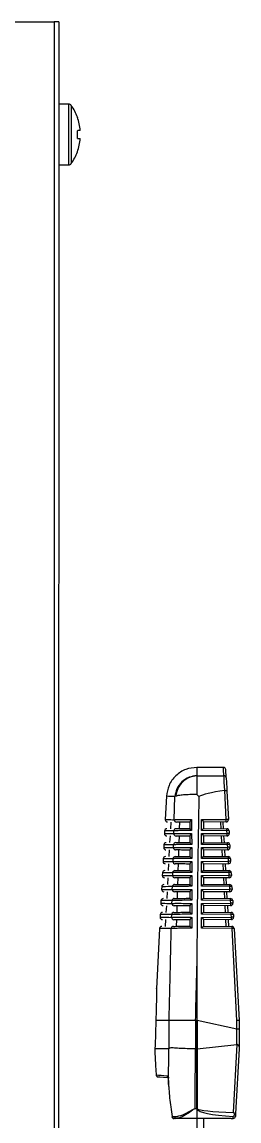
# Model space of a CAD drawing. Extents: x 12.3 to 108.7, y 1.1 to 80.4.
# Drawn here: x 20.497 to 21.462, y 36.203 to 41.087 of the extents above; entities that cross this region are included whole.
import ezdxf

# ---------------------------------------------------------------- set-up
doc = ezdxf.new("R2010")
doc.units = 0
doc.header["$MEASUREMENT"] = 0
doc.layers.add('OBJECT', color=7, linetype='CONTINUOUS')

msp = doc.modelspace()

# ---------------------------------------------------------------- linework, layer by layer
at = {"layer": 'OBJECT'}
for p, q in [((20.2128, 41.0866), (20.6403, 41.0865)), ((20.6403, 41.0865), (20.6391, 34.3115)), ((20.6608, 41.0865), (20.6596, 34.3115)), ((20.7041, 40.7215), (20.6607, 40.7215)), ((20.6607, 40.4515), (20.704, 40.4515)), ((21.3933, 37.7743), (21.2743, 37.7743)), ((21.4052, 37.7279), (21.4033, 37.7648)), ((21.2747, 37.7377), (21.2747, 37.7372)), ((21.2747, 37.7372), (21.3952, 37.7372)), ((21.2747, 37.6535), (21.2837, 37.6444)), ((21.3987, 37.6717), (21.3984, 37.6717)), ((21.4055, 37.543), (21.3987, 37.6717)), ((21.4083, 37.6693), (21.415, 37.5423)), ((21.1394, 37.6463), (21.134, 37.5423)), ((21.174, 37.542), (21.1769, 37.6449)), ((21.1802, 37.6463), (21.1769, 37.6449)), ((21.1584, 37.5317), (21.1568, 37.5019)), ((21.1981, 37.5023), (21.199, 37.5313)), ((21.2447, 37.5024), (21.2447, 37.5321)), ((21.2952, 37.5421), (21.4055, 37.543)), ((21.2952, 37.494), (21.2952, 37.5421)), ((21.4051, 37.5318), (21.3047, 37.5309)), ((21.3047, 37.5311), (21.3047, 37.5027)), ((21.3827, 37.502), (21.3811, 37.5316)), ((21.3905, 37.5317), (21.3921, 37.5019)), ((21.1313, 37.4923), (21.1307, 37.4804)), ((21.1552, 37.4697), (21.1536, 37.4399)), ((21.1722, 37.48), (21.1726, 37.4927)), ((21.1961, 37.4403), (21.197, 37.4693)), ((21.2447, 37.4404), (21.2447, 37.4701)), ((21.4082, 37.493), (21.2952, 37.494)), ((21.2952, 37.4801), (21.4088, 37.481)), ((21.2952, 37.432), (21.2952, 37.4801)), ((21.3046, 37.5027), (21.4077, 37.5018)), ((21.4084, 37.4698), (21.3047, 37.4689)), ((21.3047, 37.4691), (21.3047, 37.4407)), ((21.3859, 37.44), (21.3844, 37.4696)), ((21.3938, 37.4697), (21.3954, 37.4399)), ((21.4088, 37.481), (21.4082, 37.493)), ((21.4176, 37.4923), (21.4183, 37.4804)), ((21.1281, 37.4303), (21.1275, 37.4184)), ((21.1705, 37.418), (21.1708, 37.4306)), ((21.2447, 37.3785), (21.2447, 37.408)), ((21.4115, 37.431), (21.2952, 37.432)), ((21.2952, 37.4181), (21.4121, 37.4191)), ((21.2952, 37.37), (21.2952, 37.4181)), ((21.3046, 37.4407), (21.411, 37.4397)), ((21.4121, 37.4191), (21.4115, 37.431)), ((21.4209, 37.4303), (21.4215, 37.4184)), ((21.1248, 37.3683), (21.1242, 37.3565)), ((21.1519, 37.4079), (21.1503, 37.3777)), ((21.1688, 37.356), (21.1691, 37.3686)), ((21.1941, 37.3782), (21.195, 37.4074)), ((21.4147, 37.3689), (21.2952, 37.37)), ((21.3046, 37.3787), (21.4143, 37.3777)), ((21.4116, 37.4079), (21.3047, 37.4069)), ((21.3047, 37.4071), (21.3047, 37.3787)), ((21.3892, 37.3779), (21.3877, 37.4077)), ((21.3971, 37.4077), (21.3987, 37.3779)), ((21.4154, 37.3571), (21.4147, 37.3689)), ((21.4242, 37.3682), (21.4248, 37.3564)), ((21.1487, 37.3459), (21.1471, 37.3156)), ((21.1922, 37.3162), (21.1931, 37.3454)), ((21.2447, 37.3165), (21.2447, 37.3459)), ((21.2952, 37.3561), (21.4154, 37.3571)), ((21.2952, 37.308), (21.2952, 37.3561)), ((21.3046, 37.3167), (21.4176, 37.3157)), ((21.4149, 37.3459), (21.3047, 37.3449)), ((21.3047, 37.3451), (21.3047, 37.3167)), ((21.3925, 37.3159), (21.3909, 37.3457)), ((21.4003, 37.3458), (21.4019, 37.3158)), ((21.1216, 37.3063), (21.121, 37.2945)), ((21.1454, 37.284), (21.1438, 37.2536)), ((21.1671, 37.294), (21.1675, 37.3066)), ((21.1902, 37.2542), (21.1911, 37.2834)), ((21.2447, 37.2545), (21.2447, 37.2839)), ((21.418, 37.3069), (21.2952, 37.308)), ((21.2952, 37.2941), (21.4186, 37.2951)), ((21.2952, 37.246), (21.2952, 37.2941)), ((21.4182, 37.2839), (21.3047, 37.2829)), ((21.3047, 37.2831), (21.3047, 37.2547)), ((21.3958, 37.2539), (21.3942, 37.2837)), ((21.4036, 37.2838), (21.4052, 37.2538)), ((21.4186, 37.2951), (21.418, 37.3069)), ((21.4275, 37.3062), (21.4281, 37.2944)), ((21.1183, 37.2443), (21.1177, 37.2326)), ((21.1422, 37.222), (21.1406, 37.1916)), ((21.1655, 37.2321), (21.1658, 37.2446)), ((21.1883, 37.1922), (21.1892, 37.2214)), ((21.2447, 37.1925), (21.2447, 37.2218)), ((21.4213, 37.2449), (21.2952, 37.246)), ((21.2952, 37.2321), (21.4219, 37.2332)), ((21.2952, 37.184), (21.2952, 37.2321)), ((21.3046, 37.2547), (21.4208, 37.2537)), ((21.4215, 37.2219), (21.3047, 37.2209)), ((21.3047, 37.2211), (21.3047, 37.1927)), ((21.399, 37.1919), (21.3975, 37.2217)), ((21.4069, 37.2218), (21.4085, 37.1918)), ((21.4219, 37.2332), (21.4213, 37.2449)), ((21.4307, 37.2442), (21.4314, 37.2325)), ((21.1151, 37.1823), (21.1145, 37.1706)), ((21.1639, 37.1701), (21.1642, 37.1826)), ((21.4246, 37.1829), (21.2952, 37.184)), ((21.2952, 37.1701), (21.4252, 37.1712)), ((21.2952, 37.122), (21.2952, 37.1701)), ((21.3046, 37.1927), (21.4241, 37.1916)), ((21.4252, 37.1712), (21.4246, 37.1829)), ((21.434, 37.1822), (21.4346, 37.1705)), ((21.1118, 37.1203), (21.1112, 37.1086)), ((21.1389, 37.1598), (21.1373, 37.1297)), ((21.1623, 37.1081), (21.1626, 37.1206)), ((21.1864, 37.1302), (21.1873, 37.1594)), ((21.2447, 37.1306), (21.2447, 37.1597)), ((21.4278, 37.1208), (21.2952, 37.122)), ((21.3046, 37.1307), (21.4274, 37.1296)), ((21.4247, 37.16), (21.3047, 37.1589)), ((21.3047, 37.1591), (21.3047, 37.1307)), ((21.4023, 37.1298), (21.4007, 37.1598)), ((21.4102, 37.1598), (21.4118, 37.1297)), ((21.4284, 37.1092), (21.4278, 37.1208)), ((21.4373, 37.1201), (21.4379, 37.1085)), ((21.1357, 37.0979), (21.1341, 37.0677)), ((21.1845, 37.0682), (21.1854, 37.0974)), ((21.2447, 37.0686), (21.2447, 37.0977)), ((21.2952, 37.1081), (21.4284, 37.1092)), ((21.2952, 37.06), (21.2952, 37.1081)), ((21.3046, 37.0687), (21.4307, 37.0676)), ((21.428, 37.098), (21.3047, 37.0969)), ((21.3047, 37.0971), (21.3047, 37.0687)), ((21.4056, 37.0678), (21.404, 37.0978)), ((21.4134, 37.0979), (21.415, 37.0677)), ((21.1086, 37.0583), (21.0946, 36.7907)), ((21.4311, 37.0588), (21.2952, 37.06)), ((21.4527, 36.6503), (21.4311, 37.0588)), ((21.4406, 37.0581), (21.4622, 36.6493)), ((21.2747, 36.9379), (21.2747, 36.6494)), ((21.1513, 36.6493), (21.0917, 36.6493)), ((21.1513, 36.5248), (21.1513, 36.6493)), ((21.1513, 36.6493), (21.1513, 36.6493)), ((21.2679, 36.6493), (21.2679, 36.5243)), ((21.2731, 36.6493), (21.2679, 36.6493)), ((21.2731, 36.5243), (21.2731, 36.6493)), ((21.2762, 36.649), (21.2762, 36.5245)), ((21.4524, 36.6108), (21.2762, 36.649)), ((21.4527, 36.6107), (21.4527, 36.6503)), ((21.4622, 36.6493), (21.4622, 36.6493)), ((21.4622, 36.6493), (21.4622, 36.6101)), ((21.4524, 36.5431), (21.4524, 36.6108)), ((21.4622, 36.6101), (21.4622, 36.5326)), ((21.2762, 36.5245), (21.4524, 36.5431)), ((21.4374, 36.2407), (21.4538, 36.5429)), ((21.4622, 36.5326), (21.4622, 36.5243)), ((21.0881, 36.5065), (21.0881, 36.5065)), ((21.1506, 36.5243), (21.0883, 36.5243)), ((21.1488, 36.3651), (21.1506, 36.5243)), ((21.1506, 36.5243), (21.1513, 36.5248)), ((21.2679, 36.5243), (21.2731, 36.5243)), ((21.2739, 36.5243), (21.2754, 36.5244)), ((21.2739, 36.2588), (21.2739, 36.5243)), ((21.2754, 36.5244), (21.2754, 36.2588)), ((21.4622, 36.5243), (21.4465, 36.236)), ((21.0935, 36.4079), (21.0935, 36.408)), ((21.1476, 36.3832), (21.1485, 36.3651)), ((21.1476, 36.3832), (21.1476, 36.3832)), ((21.1478, 36.3832), (21.1476, 36.3832)), ((21.1478, 36.3832), (21.1488, 36.3651)), ((21.1488, 36.3651), (21.1485, 36.3651)), ((21.2654, 36.2588), (21.2739, 36.2588)), ((21.2747, 36.2557), (21.2747, 36.2143)), ((21.4465, 36.236), (21.4459, 36.2238)), ((21.1649, 36.2229), (21.1755, 36.2226)), ((21.1829, 36.2143), (21.1733, 36.2143)), ((21.2747, 36.2143), (21.1829, 36.2143)), ((21.4269, 36.2143), (21.2747, 36.2143)), ((21.2747, 36.2143), (21.2747, 35.4283)), ((21.3047, 36.2143), (21.3047, 35.4283)), ((21.4269, 36.2143), (21.4359, 36.2144)), ((21.4359, 36.2144), (21.4362, 36.2227))]:
    msp.add_line(p, q, dxfattribs=at)
at = {"layer": 'OBJECT', "flags": 128}
for points in [[(20.6608, 41.0865), (20.6604, 41.0865), (20.6594, 41.0865), (20.6578, 41.0865), (20.6554, 41.0865), (20.6525, 41.0865), (20.649, 41.0865), (20.6449, 41.0865), (20.6403, 41.0865)], [(20.7041, 40.7215), (20.7041, 40.7174), (20.7041, 40.6995), (20.7041, 40.6694), (20.7041, 40.6303), (20.7041, 40.5865)], [(20.7163, 40.7152), (20.7163, 40.7113), (20.7163, 40.6943), (20.7163, 40.6656), (20.7163, 40.6283), (20.7163, 40.5865)], [(20.7041, 40.5865), (20.7041, 40.5427), (20.7041, 40.5036), (20.7041, 40.4735), (20.704, 40.4556), (20.704, 40.4515)], [(20.7163, 40.5865), (20.7163, 40.5447), (20.7162, 40.5074), (20.7162, 40.4787), (20.7162, 40.4617), (20.7162, 40.4577)], [(20.7562, 40.6048), (20.7554, 40.6048), (20.7544, 40.6047), (20.7532, 40.6046), (20.7517, 40.6044), (20.75, 40.6042), (20.748, 40.6041), (20.7458, 40.6038), (20.7434, 40.6036)], [(20.7434, 40.5694), (20.7458, 40.5691), (20.748, 40.5689), (20.75, 40.5687), (20.7517, 40.5686), (20.7532, 40.5684), (20.7544, 40.5683), (20.7554, 40.5682), (20.7561, 40.5681)], [(21.3952, 37.7372), (21.3938, 37.765), (21.3933, 37.7743)], [(21.3984, 37.6717), (21.3975, 37.6909), (21.3967, 37.7075), (21.396, 37.7211), (21.3955, 37.7311), (21.3952, 37.7372)], [(21.4052, 37.7279), (21.4055, 37.7225), (21.406, 37.7135), (21.4066, 37.7014), (21.4074, 37.6865), (21.4083, 37.6693)], [(21.0881, 36.5065), (21.0894, 36.4832), (21.0912, 36.4503), (21.0935, 36.408)], [(21.1513, 36.3942), (21.1256, 36.3965), (21.1094, 36.3979), (21.1026, 36.3985)]]:
    msp.add_lwpolyline(points, dxfattribs=at)
at = {"layer": 'OBJECT'}
for centre, radius, start, end in [((20.7041, 40.7065), 0.015, 35.6584, 89.9902), ((20.5369, 40.5865), 0.2208, 20.3213, 35.6584), ((20.9157, 40.4533), 0.2712, 129.3035, 129.4522), ((20.5353, 40.5865), 0.2216, 4.7347, 20.1118), ((20.4742, 40.5865), 0.2698, 356.351, 3.6293), ((20.5353, 40.5865), 0.2216, 339.8684, 355.246), ((20.5369, 40.5865), 0.2208, 324.322, 339.659), ((21.0236, 40.851), 0.4412, 230.5689, 230.6603), ((20.7041, 40.4665), 0.015, 269.9902, 324.322), ((21.3933, 37.7643), 0.01, 3.0226, 85.0653), ((21.3953, 37.7273), 0.00991, 3.4674, 90.5586), ((21.1439, 37.5418), 0.01, 176.9496, 269.5), ((21.1839, 37.5414), 0.00992, 176.5026, 268.9408), ((21.3511, 37.5395), 0.0545, 351.8661, 3.681), ((21.405, 37.5418), 0.01, 270.5, 3.0226), ((21.4088, 37.5229), 0.0204, 72.3829, 99.2807), ((21.1407, 37.4798), 0.01, 176.5294, 269.5), ((21.1413, 37.4918), 0.01, 90.5, 176.6441), ((21.1821, 37.4794), 0.00992, 176.485, 268.9201), ((21.1824, 37.4922), 0.00989, 90.9999, 177.5881), ((21.3673, 37.4954), 0.041, 356.6855, 8.9998), ((21.4077, 37.4918), 0.01, 3.0226, 89.5), ((21.4115, 37.4729), 0.0204, 72.383, 99.2806), ((21.3544, 37.4775), 0.0545, 351.8667, 3.6801), ((21.4083, 37.4798), 0.01, 270.5, 3.0226), ((21.4121, 37.4609), 0.0204, 72.3829, 99.2807), ((21.1374, 37.4179), 0.01, 176.0214, 269.5), ((21.1381, 37.4297), 0.01, 90.5, 176.1269), ((21.1804, 37.4174), 0.00991, 176.4681, 268.8964), ((21.1807, 37.4302), 0.00989, 91.0218, 177.607), ((21.3705, 37.4333), 0.041, 356.6857, 8.9996), ((21.4109, 37.4297), 0.01, 3.0226, 89.5), ((21.4147, 37.4108), 0.0204, 72.3858, 99.2743), ((21.3577, 37.4156), 0.0545, 351.8661, 3.6808), ((21.4116, 37.4179), 0.01, 270.5, 3.0226), ((21.4154, 37.3989), 0.0204, 72.3857, 99.2744), ((21.1348, 37.3677), 0.01, 90.5, 175.6107), ((21.179, 37.3682), 0.00989, 91.0405, 177.6279), ((21.3738, 37.3713), 0.041, 356.6851, 9.0002), ((21.4142, 37.3677), 0.01, 3.0226, 89.5), ((21.418, 37.3488), 0.0204, 72.3829, 99.2807), ((21.1316, 37.3057), 0.01, 90.5, 175.0953), ((21.1342, 37.3559), 0.01, 175.4975, 269.5), ((21.1773, 37.3062), 0.00988, 91.0594, 177.6492), ((21.1787, 37.3554), 0.00991, 176.4488, 268.8777), ((21.3609, 37.3536), 0.0545, 351.8662, 3.6807), ((21.4148, 37.3559), 0.01, 270.5, 3.0226), ((21.4186, 37.337), 0.0204, 72.383, 99.2806), ((21.3771, 37.3093), 0.041, 356.6857, 8.9996), ((21.4175, 37.3057), 0.01, 3.0226, 89.5), ((21.131, 37.2939), 0.01, 174.9828, 269.5), ((21.177, 37.2934), 0.00991, 176.4304, 268.856), ((21.4213, 37.2868), 0.0204, 72.3858, 99.2743), ((21.3642, 37.2916), 0.0545, 351.8668, 3.6803), ((21.4181, 37.2939), 0.01, 270.5, 3.0226), ((21.4219, 37.275), 0.0204, 72.383, 99.2806), ((21.1277, 37.2319), 0.01, 174.469, 269.5), ((21.1283, 37.2437), 0.01, 90.5, 174.5807), ((21.1754, 37.2314), 0.00991, 176.4117, 268.8339), ((21.1757, 37.2442), 0.00988, 91.0751, 177.6743), ((21.3804, 37.2472), 0.041, 356.6857, 8.9996), ((21.4208, 37.2437), 0.01, 3.0226, 89.5), ((21.4246, 37.2247), 0.0204, 72.383, 99.2806), ((21.3675, 37.2297), 0.0545, 351.8669, 3.6802), ((21.4214, 37.2319), 0.01, 270.5, 3.0226), ((21.4252, 37.213), 0.0204, 72.383, 99.2806), ((21.1245, 37.17), 0.01, 173.9559, 269.5), ((21.1251, 37.1816), 0.01, 90.5, 174.0669), ((21.1737, 37.1694), 0.0099, 176.3927, 268.8115), ((21.174, 37.1822), 0.00988, 91.0982, 177.6925), ((21.3836, 37.1852), 0.041, 356.6853, 9), ((21.424, 37.1816), 0.01, 3.0226, 89.5), ((21.4278, 37.1627), 0.0204, 72.3857, 99.2744), ((21.3708, 37.1677), 0.0545, 351.8663, 3.6808), ((21.4246, 37.17), 0.01, 270.5, 3.0226), ((21.4285, 37.1511), 0.0204, 72.3858, 99.2743), ((21.1218, 37.1196), 0.01, 90.5, 173.5539), ((21.1724, 37.1202), 0.00987, 91.1163, 177.7164), ((21.3869, 37.1232), 0.041, 356.6855, 8.9998), ((21.4273, 37.1196), 0.01, 3.0226, 89.5), ((21.4311, 37.1007), 0.0204, 72.383, 99.2806), ((21.1186, 37.0576), 0.01, 90.5, 173.0416), ((21.1212, 37.108), 0.01, 173.4921, 269.5), ((21.1709, 37.0582), 0.00987, 91.1364, 177.7388), ((21.1721, 37.1075), 0.0099, 176.372, 268.7903), ((21.374, 37.1057), 0.0545, 351.8664, 3.6807), ((21.4279, 37.108), 0.01, 270.5, 3.0226), ((21.4317, 37.0891), 0.0204, 72.383, 99.2806), ((21.3902, 37.0612), 0.041, 356.6856, 8.9999), ((21.4306, 37.0576), 0.01, 3.0226, 89.5), ((21.4344, 37.0387), 0.0204, 72.3858, 99.2743), ((21.1524, 36.4041), 0.01, 182.5469, 224.035), ((21.2739, 36.3738), 0.115, 269.9904, 270.7764), ((21.1862, 36.3488), 0.1284, 313.5362, 314.5154), ((21.1627, 36.234), 0.0113, 273.7277, 281.4213), ((21.1733, 36.2243), 0.01, 189.2546, 270), ((21.174, 36.2233), 0.00906, 182.8159, 265.6384), ((21.184, 36.2228), 0.00857, 181.3603, 262.7706), ((21.4359, 36.2244), 0.00999, 269.9507, 356.856), ((21.436, 36.215), 0.000666, 258.4284, 270.6544), ((21.4359, 36.2244), 0.01, 270.809, 356.8941)]:
    msp.add_arc(centre, radius, start, end, dxfattribs=at)
for centre, major_axis, ratio, start_param, end_param in [((23.5644, 37.6192), (2.2897, -0.0147), 0.052015, 2.811677, 3.052791), ((21.2947, 37.5408), (0.00996, -0.00988), 0.087934, 0.08695, 1.605386), ((21.2947, 37.4928), (0.00999, 0.00991), 0.035372, 0.03505, 1.483386), ((21.2947, 37.4788), (0.00996, -0.00988), 0.087934, 0.08695, 1.605386), ((21.2947, 37.4308), (0.00999, 0.00991), 0.035372, 0.03505, 1.483386), ((21.2947, 37.4168), (0.00996, -0.00988), 0.087934, 0.08695, 1.605386), ((21.2947, 37.3688), (0.00999, 0.00991), 0.035372, 0.03505, 1.483386), ((21.2947, 37.3548), (0.00996, -0.00988), 0.087934, 0.08695, 1.605386), ((21.2947, 37.3068), (0.00999, 0.00991), 0.035372, 0.03505, 1.483386), ((21.2947, 37.2928), (0.00996, -0.00988), 0.087934, 0.08695, 1.605386), ((21.2947, 37.2448), (0.00999, 0.00991), 0.035372, 0.03505, 1.483386), ((21.2947, 37.2308), (0.00996, -0.00988), 0.087934, 0.08695, 1.605386), ((21.2947, 37.1828), (0.00999, 0.00991), 0.035372, 0.03505, 1.483386), ((21.2947, 37.1688), (0.00996, -0.00988), 0.087934, 0.08695, 1.605386), ((21.2947, 37.1208), (0.00999, 0.00991), 0.035372, 0.03505, 1.483386), ((21.2947, 37.1068), (0.00996, -0.00988), 0.087934, 0.08695, 1.605386), ((21.2947, 37.0588), (0.00999, 0.00991), 0.035372, 0.03505, 1.483386), ((23.3372, 32.631), (0, 19.0675), 0.111038, 1.342949, 1.358461), ((21.2679, 37.6266), (0, 0.9773), 0.122785, 3.138252, 3.141593), ((21.2731, 37.6266), (0, 0.9773), 0.122785, 3.141593, 3.154684), ((21.2731, 37.6273), (-0.0064, 0.9787), 0.122438, 3.101128, 3.114217), ((21.4522, 36.649), (0.01, 0.00026), 0.120424, 0.003177, 1.515259), ((21.4522, 36.6923), (-0.0005, 0.0816), 0.122438, 3.114217, 3.140397), ((21.4522, 36.6101), (0.01, 0), 0.061163, 0, 1.518436), ((21.4522, 36.5057), (0.0006, 0.0374), 0.267094, 6.175075, 6.315676), ((23.3372, 36.1665), (0, 7.8848), 0.262774, 1.525405, 1.559096), ((21.2679, 36.0765), (0, 0.4478), 0.267949, 0, 0.004204), ((21.2731, 36.0765), (0, 0.4478), 0.267949, 6.276674, 6.283185), ((21.2731, 36.0761), (0.007, 0.4485), 0.267094, 0.032491, 0.039008), ((21.8434, 36.2743), (0.5695, 0.0157), 0.101686, 3.138791, 3.191455), ((21.8434, 36.2743), (0.5695, 0.0157), 0.101686, 3.191455, 3.913119), ((21.845, 36.2665), (0.5695, 0.0078), 0.050872, 3.140897, 3.193561), ((21.845, 36.2665), (0.5695, 0.0078), 0.050872, 3.193561, 3.914226)]:
    msp.add_ellipse(centre, major_axis=major_axis, ratio=ratio, start_param=start_param, end_param=end_param, dxfattribs=at)
for points, knots in [([(21.2747, 37.7743), (21.2581, 37.7725), (21.2238, 37.7689), (21.1792, 37.7394), (21.1475, 37.6964), (21.142, 37.6623), (21.1394, 37.6459)], [0, 0, 0, 0, 0.240773, 0.5, 0.759228, 1, 1, 1, 1]), ([(21.2747, 37.7743), (21.2747, 37.7728), (21.2747, 37.7697), (21.2747, 37.7484), (21.2747, 37.7377)], [0, 0, 0, 0, 0.5, 1, 1, 1, 1]), ([(21.2747, 37.7377), (21.2629, 37.7361), (21.2386, 37.7328), (21.2068, 37.7114), (21.1837, 37.6807), (21.1791, 37.6566), (21.1769, 37.6449)], [0, 0, 0, 0, 0.2411704, 0.5000004, 0.758832, 1, 1, 1, 1]), ([(21.2747, 37.7372), (21.2635, 37.7355), (21.2405, 37.7319), (21.2101, 37.7108), (21.1877, 37.681), (21.1827, 37.6576), (21.1802, 37.6463)], [0, 0, 0, 0, 0.241561, 0.4999979, 0.7584363, 1, 1, 1, 1]), ([(21.2747, 37.7372), (21.2747, 37.7344), (21.2747, 37.7287), (21.2747, 37.7095), (21.2747, 37.6844), (21.2747, 37.6638), (21.2747, 37.6535)], [0, 0, 0, 0, 0.249999, 0.5, 0.749997, 1, 1, 1, 1]), ([(21.2747, 37.6535), (21.264, 37.6535), (21.2426, 37.6535), (21.215, 37.652), (21.1926, 37.6497), (21.1844, 37.6474), (21.1802, 37.6463)], [0, 0, 0, 0, 0.25, 0.5, 0.75, 1, 1, 1, 1]), ([(21.3987, 37.6717), (21.3999, 37.6717), (21.4021, 37.6717), (21.405, 37.6714), (21.4071, 37.6707), (21.4081, 37.67), (21.4083, 37.6695), (21.4083, 37.6693), (21.4083, 37.6693)], [0, 0, 0, 0, 0.21928, 0.438506, 0.65924, 0.882985, 0.985825, 1, 1, 1, 1]), ([(21.1769, 37.6449), (21.166, 37.6452), (21.1442, 37.6458), (21.141, 37.6459), (21.1394, 37.6459)], [0, 0, 0, 0, 0.496376, 1, 1, 1, 1]), ([(21.2837, 37.6444), (21.2836, 37.6387), (21.2831, 37.6103), (21.2809, 37.4909), (21.2769, 37.2611), (21.2755, 37.054), (21.2747, 36.9379)], [0, 0, 0, 0, 0.024148, 0.120739, 0.507104, 1, 1, 1, 1]), ([(21.134, 37.5423), (21.134, 37.5423), (21.1289, 37.5424), (21.142, 37.5422), (21.1633, 37.5421), (21.174, 37.542)], [0, 0, 0, 0, 0.001446, 0.500723, 1, 1, 1, 1]), ([(21.174, 37.542), (21.1756, 37.542), (21.1804, 37.5422), (21.198, 37.5423), (21.223, 37.5422), (21.2419, 37.5421), (21.2491, 37.5421), (21.2513, 37.5421)], [0, 0, 0, 0, 0.161729, 0.488573, 0.814943, 0.942319, 1, 1, 1, 1]), ([(21.2447, 37.5309), (21.2341, 37.531), (21.2129, 37.5312), (21.1922, 37.5314), (21.1863, 37.5314), (21.1837, 37.5315)], [0, 0, 0, 0, 0.357964, 0.715857, 1, 1, 1, 1]), ([(21.2447, 37.5321), (21.2448, 37.5328), (21.245, 37.5341), (21.247, 37.5373), (21.2493, 37.54), (21.2509, 37.5417), (21.2513, 37.5421), (21.2513, 37.5421)], [0, 0, 0, 0, 0.23692, 0.528782, 0.900001, 0.991343, 1, 1, 1, 1]), ([(21.2513, 37.5421), (21.2513, 37.5355), (21.2514, 37.5195), (21.2514, 37.5034), (21.2514, 37.494)], [0, 0, 0, 0, 0.4123186, 1, 1, 1, 1]), ([(21.1726, 37.4927), (21.1713, 37.4926), (21.165, 37.4926), (21.1424, 37.4924), (21.1263, 37.4923), (21.1315, 37.4923), (21.1316, 37.4923)], [0, 0, 0, 0, 0.046867, 0.234364, 0.98622, 1, 1, 1, 1]), ([(21.1311, 37.4804), (21.1326, 37.4803), (21.1358, 37.4803), (21.1599, 37.4801), (21.1722, 37.48)], [0, 0, 0, 0, 0.491197, 1, 1, 1, 1]), ([(21.1722, 37.48), (21.1738, 37.48), (21.1787, 37.4802), (21.1965, 37.4803), (21.222, 37.4803), (21.2415, 37.4802), (21.2492, 37.4801), (21.2515, 37.4801)], [0, 0, 0, 0, 0.159551, 0.48199, 0.803962, 0.942061, 1, 1, 1, 1]), ([(21.2514, 37.494), (21.2492, 37.494), (21.2406, 37.4939), (21.2205, 37.4937), (21.1951, 37.4933), (21.1785, 37.4929), (21.174, 37.4927), (21.1726, 37.4927)], [0, 0, 0, 0, 0.057873, 0.218011, 0.538018, 0.858388, 1, 1, 1, 1]), ([(21.2447, 37.4689), (21.2339, 37.469), (21.2125, 37.4692), (21.191, 37.4694), (21.1848, 37.4694), (21.1819, 37.4695)], [0, 0, 0, 0, 0.352325, 0.704581, 1, 1, 1, 1]), ([(21.1823, 37.5021), (21.1859, 37.5022), (21.1931, 37.5022), (21.2163, 37.5024), (21.2359, 37.5026), (21.2447, 37.5027)], [0, 0, 0, 0, 0.356145, 0.712376, 1, 1, 1, 1]), ([(21.2514, 37.494), (21.2514, 37.494), (21.2511, 37.4944), (21.2494, 37.496), (21.2471, 37.4986), (21.245, 37.5012), (21.2448, 37.502), (21.2447, 37.5024)], [0, 0, 0, 0, 0.008286, 0.094548, 0.47839, 0.770547, 1, 1, 1, 1]), ([(21.2447, 37.4701), (21.2448, 37.4706), (21.245, 37.472), (21.2469, 37.475), (21.2493, 37.4778), (21.251, 37.4796), (21.2515, 37.4801), (21.2515, 37.4801)], [0, 0, 0, 0, 0.225641, 0.506978, 0.868217, 0.99145, 1, 1, 1, 1]), ([(21.2515, 37.4801), (21.2515, 37.4735), (21.2515, 37.4575), (21.2516, 37.4414), (21.2516, 37.432)], [0, 0, 0, 0, 0.412358, 1, 1, 1, 1]), ([(21.1708, 37.4306), (21.1695, 37.4306), (21.1631, 37.4306), (21.1401, 37.4304), (21.1233, 37.4302), (21.1285, 37.4303), (21.1288, 37.4303)], [0, 0, 0, 0, 0.045988, 0.229969, 0.967723, 1, 1, 1, 1]), ([(21.1282, 37.4184), (21.1296, 37.4184), (21.1324, 37.4183), (21.1574, 37.4181), (21.1705, 37.418)], [0, 0, 0, 0, 0.479306, 1, 1, 1, 1]), ([(21.1705, 37.418), (21.1721, 37.4181), (21.1771, 37.4182), (21.195, 37.4183), (21.2209, 37.4183), (21.241, 37.4182), (21.2493, 37.4181), (21.2516, 37.4181)], [0, 0, 0, 0, 0.157481, 0.475733, 0.793524, 0.941799, 1, 1, 1, 1]), ([(21.2516, 37.432), (21.2493, 37.432), (21.2406, 37.4319), (21.2203, 37.4317), (21.1946, 37.4313), (21.1772, 37.4309), (21.1724, 37.4307), (21.1708, 37.4306)], [0, 0, 0, 0, 0.0581359, 0.2161788, 0.5319487, 0.8480674, 1, 1, 1, 1]), ([(21.1805, 37.4401), (21.1842, 37.4401), (21.1915, 37.4402), (21.2151, 37.4404), (21.2354, 37.4406), (21.2447, 37.4407)], [0, 0, 0, 0, 0.350806, 0.701696, 1, 1, 1, 1]), ([(21.2516, 37.432), (21.2516, 37.432), (21.2511, 37.4325), (21.2494, 37.4342), (21.247, 37.4368), (21.245, 37.4393), (21.2448, 37.4401), (21.2447, 37.4404)], [0, 0, 0, 0, 0.008193, 0.1196968, 0.4937185, 0.7767247, 1, 1, 1, 1]), ([(21.2447, 37.408), (21.2448, 37.4086), (21.245, 37.4098), (21.2469, 37.4128), (21.2493, 37.4157), (21.2511, 37.4175), (21.2516, 37.4181), (21.2516, 37.4181)], [0, 0, 0, 0, 0.220754, 0.494538, 0.847829, 0.99155, 1, 1, 1, 1]), ([(21.2516, 37.4181), (21.2517, 37.4115), (21.2517, 37.3955), (21.2517, 37.3794), (21.2518, 37.37)], [0, 0, 0, 0, 0.412398, 1, 1, 1, 1]), ([(21.1691, 37.3686), (21.1678, 37.3686), (21.1613, 37.3686), (21.1377, 37.3684), (21.1202, 37.3682), (21.1255, 37.3682), (21.1259, 37.3682)], [0, 0, 0, 0, 0.045141, 0.225735, 0.949898, 1, 1, 1, 1]), ([(21.2518, 37.37), (21.2494, 37.37), (21.2406, 37.3699), (21.2202, 37.3697), (21.194, 37.3693), (21.176, 37.3689), (21.1709, 37.3687), (21.1691, 37.3686)], [0, 0, 0, 0, 0.058402, 0.214452, 0.526193, 0.838269, 1, 1, 1, 1]), ([(21.1788, 37.3781), (21.1825, 37.3781), (21.1899, 37.3782), (21.214, 37.3784), (21.2348, 37.3786), (21.2447, 37.3787)], [0, 0, 0, 0, 0.345761, 0.691605, 1, 1, 1, 1]), ([(21.2447, 37.4069), (21.2338, 37.407), (21.2122, 37.4072), (21.1898, 37.4074), (21.1833, 37.4075), (21.1802, 37.4075)], [0, 0, 0, 0, 0.347005, 0.693943, 1, 1, 1, 1]), ([(21.2518, 37.37), (21.2517, 37.37), (21.2512, 37.3706), (21.2494, 37.3724), (21.247, 37.375), (21.245, 37.3774), (21.2448, 37.3781), (21.2447, 37.3785)], [0, 0, 0, 0, 0.008116, 0.143846, 0.508241, 0.782555, 1, 1, 1, 1]), ([(21.1254, 37.3564), (21.1266, 37.3564), (21.1292, 37.3564), (21.1551, 37.3561), (21.1688, 37.356)], [0, 0, 0, 0, 0.473185, 1, 1, 1, 1]), ([(21.1688, 37.356), (21.1705, 37.3561), (21.1755, 37.3562), (21.1935, 37.3563), (21.2198, 37.3563), (21.2406, 37.3562), (21.2494, 37.3561), (21.2518, 37.3561)], [0, 0, 0, 0, 0.155511, 0.469778, 0.783591, 0.941534, 1, 1, 1, 1]), ([(21.1771, 37.3161), (21.1809, 37.3161), (21.1883, 37.3162), (21.2129, 37.3164), (21.2343, 37.3166), (21.2447, 37.3167)], [0, 0, 0, 0, 0.340986, 0.682054, 1, 1, 1, 1]), ([(21.2447, 37.3449), (21.2337, 37.345), (21.2119, 37.3452), (21.1886, 37.3454), (21.1818, 37.3455), (21.1785, 37.3455)], [0, 0, 0, 0, 0.341979, 0.683892, 1, 1, 1, 1]), ([(21.2447, 37.3459), (21.2448, 37.3465), (21.245, 37.3477), (21.2469, 37.3506), (21.2493, 37.3535), (21.2511, 37.3554), (21.2518, 37.3561), (21.2518, 37.3561)], [0, 0, 0, 0, 0.216114, 0.482656, 0.828141, 0.99166, 1, 1, 1, 1]), ([(21.2519, 37.308), (21.2519, 37.308), (21.2513, 37.3086), (21.2494, 37.3105), (21.2469, 37.3131), (21.245, 37.3155), (21.2448, 37.3162), (21.2447, 37.3165)], [0, 0, 0, 0, 0.008044, 0.167035, 0.522013, 0.788053, 1, 1, 1, 1]), ([(21.2518, 37.3561), (21.2518, 37.3495), (21.2519, 37.3335), (21.2519, 37.3174), (21.2519, 37.308)], [0, 0, 0, 0, 0.412432, 1, 1, 1, 1]), ([(21.1675, 37.3066), (21.1661, 37.3066), (21.1595, 37.3065), (21.1355, 37.3063), (21.1172, 37.3062), (21.1226, 37.3062), (21.123, 37.3062)], [0, 0, 0, 0, 0.044325, 0.221651, 0.93271, 1, 1, 1, 1]), ([(21.1225, 37.2944), (21.1236, 37.2944), (21.1259, 37.2944), (21.1527, 37.2942), (21.1671, 37.294)], [0, 0, 0, 0, 0.464658, 1, 1, 1, 1]), ([(21.1671, 37.294), (21.1688, 37.2941), (21.1739, 37.2942), (21.192, 37.2943), (21.2188, 37.2943), (21.2401, 37.2942), (21.2495, 37.2941), (21.252, 37.2941)], [0, 0, 0, 0, 0.1536345, 0.4641056, 0.7741284, 0.9412657, 1, 1, 1, 1]), ([(21.2519, 37.308), (21.2495, 37.308), (21.2407, 37.3079), (21.22, 37.3077), (21.1935, 37.3073), (21.1747, 37.3069), (21.1694, 37.3067), (21.1675, 37.3066)], [0, 0, 0, 0, 0.058671, 0.212823, 0.520728, 0.828954, 1, 1, 1, 1]), ([(21.2447, 37.2829), (21.2336, 37.283), (21.2116, 37.2832), (21.1875, 37.2834), (21.1803, 37.2835), (21.1768, 37.2835)], [0, 0, 0, 0, 0.337221, 0.67438, 1, 1, 1, 1]), ([(21.2447, 37.2839), (21.2448, 37.2844), (21.245, 37.2856), (21.2468, 37.2884), (21.2493, 37.2914), (21.2512, 37.2934), (21.2519, 37.2941), (21.252, 37.2941)], [0, 0, 0, 0, 0.211691, 0.471301, 0.809149, 0.991751, 1, 1, 1, 1]), ([(21.252, 37.2941), (21.252, 37.2875), (21.252, 37.2715), (21.2521, 37.2554), (21.2521, 37.246)], [0, 0, 0, 0, 0.412462, 1, 1, 1, 1]), ([(21.1658, 37.2446), (21.1645, 37.2446), (21.1577, 37.2445), (21.1332, 37.2443), (21.1142, 37.2441), (21.1196, 37.2442), (21.1202, 37.2442)], [0, 0, 0, 0, 0.043537, 0.217711, 0.916125, 1, 1, 1, 1]), ([(21.1196, 37.2325), (21.1205, 37.2324), (21.1225, 37.2324), (21.1504, 37.2322), (21.1655, 37.2321)], [0, 0, 0, 0, 0.456429, 1, 1, 1, 1]), ([(21.1655, 37.2321), (21.1672, 37.2321), (21.1724, 37.2322), (21.1905, 37.2324), (21.2178, 37.2323), (21.2397, 37.2322), (21.2496, 37.2321), (21.2521, 37.2321)], [0, 0, 0, 0, 0.151845, 0.458696, 0.765103, 0.940995, 1, 1, 1, 1]), ([(21.2521, 37.246), (21.2496, 37.246), (21.2407, 37.2459), (21.2198, 37.2457), (21.1931, 37.2453), (21.1735, 37.2449), (21.1679, 37.2447), (21.1658, 37.2446)], [0, 0, 0, 0, 0.058943, 0.211285, 0.515535, 0.820092, 1, 1, 1, 1]), ([(21.2447, 37.2209), (21.2336, 37.221), (21.2114, 37.2212), (21.1864, 37.2214), (21.1789, 37.2215), (21.1752, 37.2215)], [0, 0, 0, 0, 0.332714, 0.665366, 1, 1, 1, 1]), ([(21.1755, 37.2541), (21.1793, 37.2541), (21.1868, 37.2542), (21.2117, 37.2544), (21.2338, 37.2546), (21.2447, 37.2547)], [0, 0, 0, 0, 0.336461, 0.673003, 1, 1, 1, 1]), ([(21.2521, 37.246), (21.2521, 37.246), (21.2513, 37.2467), (21.2494, 37.2487), (21.2469, 37.2513), (21.245, 37.2536), (21.2448, 37.2542), (21.2447, 37.2545)], [0, 0, 0, 0, 0.007962, 0.189281, 0.535063, 0.793255, 1, 1, 1, 1]), ([(21.2447, 37.2218), (21.2448, 37.2223), (21.245, 37.2234), (21.2468, 37.2262), (21.2493, 37.2292), (21.2513, 37.2313), (21.2521, 37.2321), (21.2521, 37.2321)], [0, 0, 0, 0, 0.207492, 0.460445, 0.790806, 0.991851, 1, 1, 1, 1]), ([(21.2521, 37.2321), (21.2521, 37.2255), (21.2522, 37.2095), (21.2522, 37.1934), (21.2522, 37.184)], [0, 0, 0, 0, 0.412498, 1, 1, 1, 1]), ([(21.1642, 37.1826), (21.1628, 37.1826), (21.1559, 37.1825), (21.1309, 37.1823), (21.1111, 37.1821), (21.1166, 37.1822), (21.1173, 37.1822)], [0, 0, 0, 0, 0.042776, 0.213907, 0.900112, 1, 1, 1, 1]), ([(21.1168, 37.1705), (21.1175, 37.1705), (21.1192, 37.1705), (21.148, 37.1702), (21.1639, 37.1701)], [0, 0, 0, 0, 0.448482, 1, 1, 1, 1]), ([(21.1639, 37.1701), (21.1656, 37.1701), (21.1708, 37.1703), (21.1891, 37.1704), (21.2168, 37.1703), (21.2393, 37.1702), (21.2497, 37.1701), (21.2523, 37.1701)], [0, 0, 0, 0, 0.150136, 0.453531, 0.756488, 0.940721, 1, 1, 1, 1]), ([(21.2522, 37.184), (21.2497, 37.184), (21.2407, 37.1839), (21.2197, 37.1837), (21.1926, 37.1833), (21.1723, 37.1829), (21.1664, 37.1827), (21.1642, 37.1826)], [0, 0, 0, 0, 0.059218, 0.209832, 0.510594, 0.811653, 1, 1, 1, 1]), ([(21.1739, 37.1921), (21.1777, 37.1921), (21.1853, 37.1922), (21.2106, 37.1924), (21.2333, 37.1926), (21.2447, 37.1927)], [0, 0, 0, 0, 0.3321674, 0.6644137, 1, 1, 1, 1]), ([(21.2522, 37.184), (21.2522, 37.184), (21.2514, 37.1848), (21.2494, 37.1868), (21.2468, 37.1895), (21.245, 37.1917), (21.2448, 37.1923), (21.2447, 37.1925)], [0, 0, 0, 0, 0.0078841, 0.2106189, 0.5474577, 0.7981645, 1, 1, 1, 1]), ([(21.2447, 37.1597), (21.2448, 37.1602), (21.245, 37.1613), (21.2468, 37.1641), (21.2493, 37.1671), (21.2514, 37.1692), (21.2522, 37.1701), (21.2523, 37.1701)], [0, 0, 0, 0, 0.2034761, 0.4500474, 0.7730967, 0.9919348, 1, 1, 1, 1]), ([(21.2523, 37.1701), (21.2523, 37.1635), (21.2523, 37.1475), (21.2524, 37.1314), (21.2524, 37.122)], [0, 0, 0, 0, 0.4125256, 1, 1, 1, 1]), ([(21.1626, 37.1206), (21.1612, 37.1206), (21.1542, 37.1205), (21.1287, 37.1203), (21.1081, 37.1201), (21.1136, 37.1201), (21.1144, 37.1201)], [0, 0, 0, 0, 0.042041, 0.210232, 0.884641, 1, 1, 1, 1]), ([(21.2524, 37.122), (21.2498, 37.122), (21.2407, 37.1219), (21.2195, 37.1217), (21.1922, 37.1213), (21.1712, 37.1209), (21.165, 37.1207), (21.1626, 37.1206)], [0, 0, 0, 0, 0.0594954, 0.2084589, 0.5058919, 0.8036082, 1, 1, 1, 1]), ([(21.1723, 37.13), (21.1761, 37.1301), (21.1838, 37.1301), (21.2096, 37.1304), (21.2328, 37.1306), (21.2447, 37.1307)], [0, 0, 0, 0, 0.328087, 0.656253, 1, 1, 1, 1]), ([(21.2447, 37.1589), (21.2335, 37.159), (21.2111, 37.1592), (21.1853, 37.1594), (21.1775, 37.1595), (21.1735, 37.1595)], [0, 0, 0, 0, 0.328437, 0.656814, 1, 1, 1, 1]), ([(21.2524, 37.122), (21.2524, 37.122), (21.2515, 37.1229), (21.2494, 37.125), (21.2468, 37.1277), (21.245, 37.1298), (21.2448, 37.1303), (21.2447, 37.1306)], [0, 0, 0, 0, 0.00781, 0.231082, 0.559206, 0.802811, 1, 1, 1, 1]), ([(21.1139, 37.1085), (21.1144, 37.1085), (21.1157, 37.1085), (21.1455, 37.1082), (21.1623, 37.1081)], [0, 0, 0, 0, 0.4367688, 1, 1, 1, 1]), ([(21.1623, 37.1081), (21.164, 37.1081), (21.1693, 37.1083), (21.1877, 37.1084), (21.2158, 37.1083), (21.2388, 37.1082), (21.2498, 37.1081), (21.2524, 37.1081)], [0, 0, 0, 0, 0.148503, 0.448596, 0.748256, 0.940444, 1, 1, 1, 1]), ([(21.1707, 37.068), (21.1746, 37.0681), (21.1823, 37.0681), (21.2085, 37.0684), (21.2323, 37.0686), (21.2447, 37.0687)], [0, 0, 0, 0, 0.324207, 0.64849, 1, 1, 1, 1]), ([(21.2447, 37.0969), (21.2334, 37.097), (21.2109, 37.0972), (21.1843, 37.0975), (21.1762, 37.0975), (21.1719, 37.0976)], [0, 0, 0, 0, 0.324373, 0.64869, 1, 1, 1, 1]), ([(21.2447, 37.0977), (21.2448, 37.0981), (21.245, 37.0991), (21.2465, 37.1015), (21.2489, 37.1046), (21.2512, 37.1069), (21.2524, 37.1081), (21.2524, 37.1081)], [0, 0, 0, 0, 0.199294, 0.397081, 0.700904, 0.992028, 1, 1, 1, 1]), ([(21.2525, 37.06), (21.2525, 37.06), (21.2515, 37.061), (21.2493, 37.0631), (21.2467, 37.0658), (21.245, 37.0679), (21.2448, 37.0684), (21.2447, 37.0686)], [0, 0, 0, 0, 0.007738, 0.250693, 0.57035, 0.807207, 1, 1, 1, 1]), ([(21.2524, 37.1081), (21.2524, 37.1015), (21.2525, 37.0855), (21.2525, 37.0694), (21.2525, 37.06)], [0, 0, 0, 0, 0.4125557, 1, 1, 1, 1]), ([(21.161, 37.0586), (21.1596, 37.0585), (21.1525, 37.0585), (21.1266, 37.0583), (21.1051, 37.0581), (21.1107, 37.0581), (21.1116, 37.0581)], [0, 0, 0, 0, 0.0413307, 0.2066788, 0.869686, 1, 1, 1, 1]), ([(21.1513, 36.6493), (21.1531, 36.7286), (21.1562, 36.865), (21.1596, 37.0015), (21.161, 37.0586)], [0, 0, 0, 0, 0.581449, 1, 1, 1, 1]), ([(21.2525, 37.06), (21.2499, 37.06), (21.2408, 37.0599), (21.2194, 37.0597), (21.1918, 37.0593), (21.17, 37.0589), (21.1636, 37.0587), (21.161, 37.0586)], [0, 0, 0, 0, 0.059775, 0.207161, 0.501412, 0.795934, 1, 1, 1, 1]), ([(21.0947, 36.7907), (21.0947, 36.7912), (21.0947, 36.7933), (21.0948, 36.7802), (21.0949, 36.7528), (21.0943, 36.7126), (21.0931, 36.676), (21.092, 36.6547), (21.0917, 36.6493)], [0, 0, 0, 0, 0.069411, 0.284852, 0.500141, 0.714748, 0.928343, 1, 1, 1, 1]), ([(21.0917, 36.6493), (21.0916, 36.6333), (21.0914, 36.6013), (21.09, 36.5588), (21.0888, 36.5351), (21.0883, 36.5258), (21.0882, 36.5245)], [0, 0, 0, 0, 0.315568, 0.631101, 0.947588, 1, 1, 1, 1]), ([(21.2675, 36.6493), (21.254, 36.6496), (21.227, 36.6501), (21.1914, 36.65), (21.164, 36.6492), (21.1555, 36.6493), (21.1513, 36.6493)], [0, 0, 0, 0, 0.253584, 0.507165, 0.760847, 1, 1, 1, 1]), ([(21.4622, 36.5326), (21.4621, 36.5341), (21.4621, 36.5367), (21.4609, 36.5392), (21.4588, 36.5408), (21.4563, 36.5419), (21.4545, 36.5426), (21.4538, 36.5429)], [0, 0, 0, 0, 0.2815, 0.477147, 0.67246, 0.878461, 1, 1, 1, 1]), ([(21.0883, 36.5243), (21.0882, 36.5176), (21.0882, 36.5091), (21.0881, 36.5069), (21.0881, 36.5065)], [0, 0, 0, 0, 0.791837, 1, 1, 1, 1]), ([(21.0882, 36.5245), (21.0882, 36.5245), (21.0882, 36.5244), (21.0882, 36.5243), (21.0882, 36.5243), (21.0883, 36.5243), (21.0883, 36.5243)], [0, 0, 0, 0, 0.159915, 0.364058, 0.750589, 1, 1, 1, 1]), ([(21.2674, 36.5243), (21.2622, 36.5242), (21.2436, 36.524), (21.2126, 36.5249), (21.1805, 36.5264), (21.16, 36.5295), (21.1537, 36.5261), (21.1513, 36.5248)], [0, 0, 0, 0, 0.097508, 0.351331, 0.599304, 0.843154, 1, 1, 1, 1]), ([(21.0935, 36.408), (21.0936, 36.4079), (21.0941, 36.4079), (21.0997, 36.4074), (21.1233, 36.4054), (21.1424, 36.4037)], [0, 0, 0, 0, 0.045653, 0.228294, 1, 1, 1, 1]), ([(21.0935, 36.4079), (21.0936, 36.4068), (21.094, 36.4046), (21.0959, 36.4017), (21.0985, 36.3996), (21.1009, 36.3987), (21.1022, 36.3986), (21.1026, 36.3985)], [0, 0, 0, 0, 0.235907, 0.47183, 0.707754, 0.925416, 1, 1, 1, 1]), ([(21.1424, 36.4037), (21.1429, 36.4034), (21.1439, 36.4029), (21.1454, 36.3992), (21.1467, 36.3938), (21.1475, 36.3881), (21.1477, 36.3845), (21.1478, 36.3832)], [0, 0, 0, 0, 0.219061, 0.438018, 0.659212, 0.879994, 1, 1, 1, 1]), ([(21.1451, 36.3977), (21.1451, 36.3977), (21.1451, 36.3977), (21.1455, 36.3968), (21.146, 36.3948), (21.1467, 36.3918), (21.147, 36.3892), (21.1471, 36.3881)], [0, 0, 0, 0, 0.090217, 0.251792, 0.484398, 0.778374, 1, 1, 1, 1]), ([(21.1471, 36.3881), (21.1472, 36.3875), (21.1474, 36.3859), (21.1475, 36.3842), (21.1475, 36.3832)], [0, 0, 0, 0, 0.429155, 1, 1, 1, 1]), ([(21.1488, 36.3651), (21.1492, 36.3584), (21.1513, 36.3252), (21.156, 36.2776), (21.1626, 36.2371), (21.1649, 36.2229)], [0, 0, 0, 0, 0.139682, 0.698662, 1, 1, 1, 1]), ([(21.1755, 36.2226), (21.1819, 36.2232), (21.1982, 36.2247), (21.2283, 36.2379), (21.2523, 36.251), (21.2642, 36.2581), (21.2653, 36.2587), (21.2654, 36.2588)], [0, 0, 0, 0, 0.244744, 0.626729, 0.967927, 0.996144, 1, 1, 1, 1]), ([(21.2654, 36.2588), (21.2653, 36.2587), (21.2642, 36.2579), (21.2609, 36.2553), (21.2498, 36.2468), (21.2294, 36.2325), (21.204, 36.2176), (21.1893, 36.2153), (21.1829, 36.2143)], [0, 0, 0, 0, 0.003661, 0.034965, 0.112489, 0.381452, 0.732443, 1, 1, 1, 1]), ([(21.4374, 36.2407), (21.4375, 36.2407), (21.4391, 36.2376), (21.4406, 36.2347), (21.4421, 36.2319)], [0, 0, 0, 0, 0.019978, 1, 1, 1, 1]), ([(21.4465, 36.236), (21.4465, 36.236), (21.4465, 36.2357), (21.4463, 36.2347), (21.4452, 36.2333), (21.4435, 36.2324), (21.4424, 36.232), (21.4421, 36.2319)], [0, 0, 0, 0, 0.017184, 0.202284, 0.556607, 0.898385, 1, 1, 1, 1]), ([(21.4421, 36.2319), (21.4408, 36.2294), (21.4389, 36.2259), (21.4369, 36.2234), (21.4363, 36.2227), (21.4362, 36.2227)], [0, 0, 0, 0, 0.696362, 0.978821, 1, 1, 1, 1])]:
    msp.add_open_spline(points, degree=3, knots=knots, dxfattribs=at)

doc.saveas('drawing.dxf')
